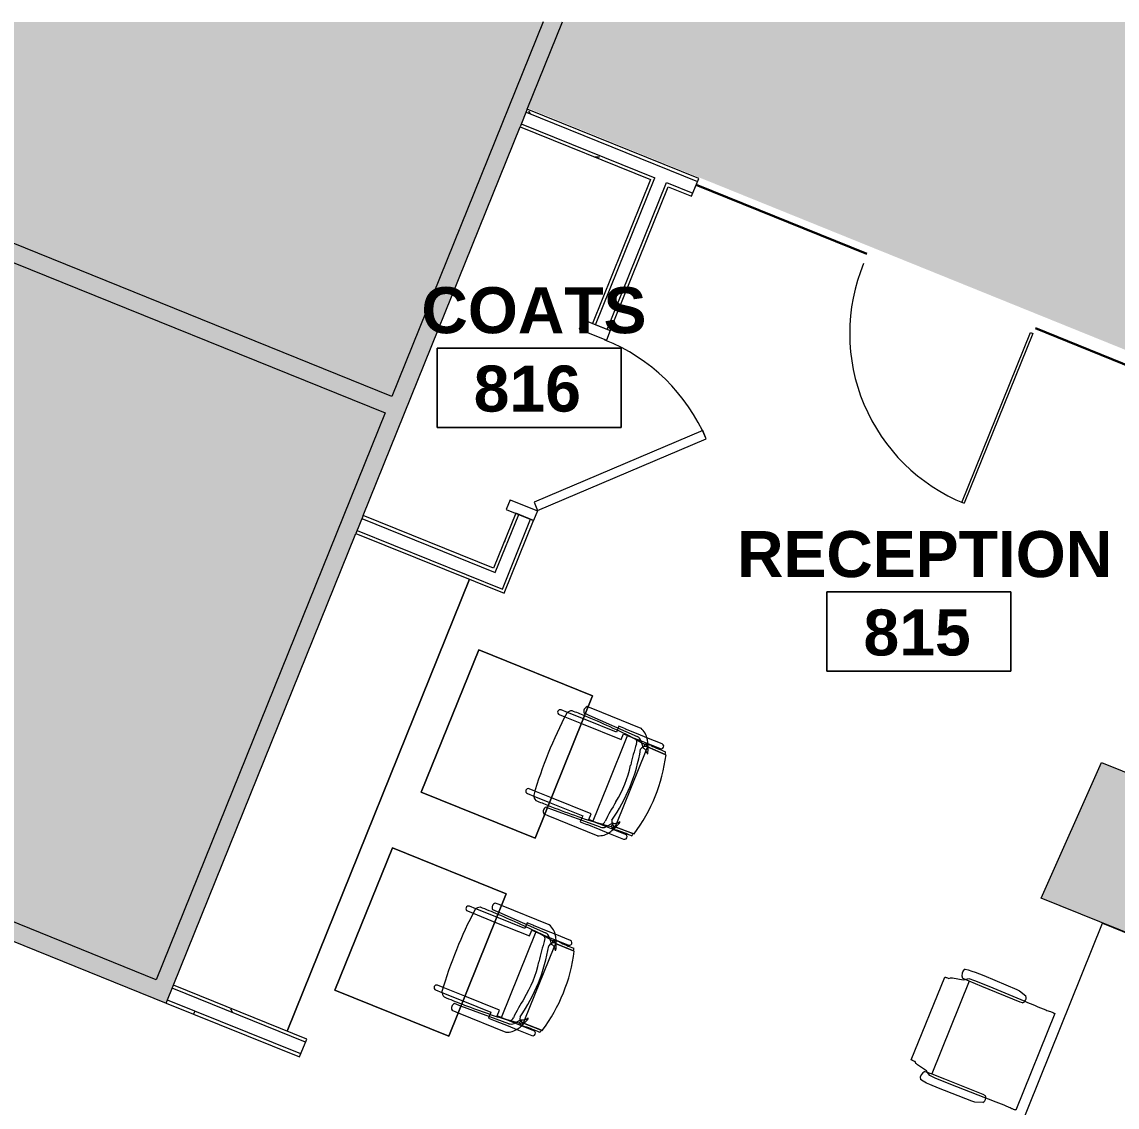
# Model space of a CAD drawing. Header units: inches. Extents: x 240 to 2120, y -1901 to 112.
# Drawn here: x 525.8 to 739.9, y -101.3 to 110.9 of the extents above; entities that cross this region are included whole.
import ezdxf

# ---------------------------------------------------------------- set-up
doc = ezdxf.new("R2010")
doc.units = ezdxf.units.IN
doc.header["$MEASUREMENT"] = 0
for name, color, linetype, lineweight in [('8th floor - 800-805 background_dwg', 8, 'Continuous', 9), ('A-AREA-IDEN', 2, 'Continuous', 9), ('A-DETL-GENF', 92, 'Continuous', 9), ('A-DOOR', 31, 'Continuous', 13), ('A-DOOR-FRAM', 31, 'Continuous', 20), ('A-GLAZ', 151, 'Continuous', 13), ('A-WALL', 113, 'Continuous', 13), ('A-Wall-Bldg', 7, 'Continuous', 9), ('A-WALL-PATT', 111, 'Continuous', 13), ('I-FURN', 30, 'Continuous', 9), ('I-FURN-PNLS', 30, 'Continuous', 9), ('I-WALL', 2, 'Continuous', 13)]:
    doc.layers.add(name, color=color, linetype=linetype, lineweight=lineweight)
doc.styles.add('Swis721 Lt BT_B', font='', dxfattribs={"height": 9})
doc.styles.get('Swis721 Lt BT_B').set_extended_font_data('Swis721 Lt BT', bold=True)
pattern_1 = [(0, (0, 0), (30.72, 7.68), [1.267, -21.773, 1.267, -21.773, -122.88]), (0, (0, 0), (30.72, 7.68), [-46.08, 1.267, -44.813, 1.267, -21.773, -53.76]), (0, (0, 0), (30.72, 7.68), [-115.2, 1.267, -14.093, 1.267, -37.133]), (120, (11.52, 3.84), (-22.011075, 22.7643), [1.267, -21.773, 1.267, -21.773, -122.88]), (120, (11.52, 3.84), (-22.011075, 22.7643), [-46.08, 1.267, -44.813, 1.267, -21.773, -53.76]), (120, (11.52, 3.84), (-22.011075, 22.7643), [-115.2, 1.267, -14.093, 1.267, -37.133]), (240, (15.36, 19.2), (-8.708925, -30.4443), [1.267, -21.773, 1.267, -21.773, -122.88]), (240, (15.36, 19.2), (-8.708925, -30.4443), [-46.08, 1.267, -44.813, 1.267, -21.773, -53.76]), (240, (15.36, 19.2), (-8.708925, -30.4443), [-115.2, 1.267, -14.093, 1.267, -37.133])]

# ---------------------------------------------------------------- blocks, each defined once
blk = doc.blocks.new('Single Glass Door - 36_ x 96_ 2-5529977-FIRST FLOOR POWER _ SIGNAL')
at = {"layer": 'A-DOOR', "lineweight": 20}
for p, q in [((17.40625, -1.75), (17.90625, -1.75)), ((17.40625, -37.5625), (17.40625, -1.75)), ((17.90625, -1.75), (17.90625, -37.5625)), ((17.90625, -37.5625), (17.40625, -37.5625))]:
    blk.add_line(p, q, dxfattribs=at)
at = {"layer": 'A-DOOR', "lineweight": 9}
blk.add_arc((17.90625, -1.75), 35.8125, 179.5, 270, dxfattribs=at)
blk = doc.blocks.new('Frameless opening with glazing - 36_ x 96_-5225175-FIRST FLOOR POWER _ SIGNAL')
at = {"layer": 'A-GLAZ', "lineweight": 30}
blk.add_line((-19.5, -0.625), (16.5, -0.625), dxfattribs=at)
blk = doc.blocks.new('Single Flush - OTJ_SOLIDFLUSH_ALUM-5483367-FIRST FLOOR POWER _ SIGNAL')
at = {"layer": 'A-DOOR', "lineweight": 20}
for p, q in [((-7.42, 27.2), (-8.65, 25.96)), ((-8.65, 25.96), (16.67, 0.64)), ((17.91, 1.87), (-7.42, 27.2)), ((16.67, 0.64), (17.91, 1.87))]:
    blk.add_line(p, q, dxfattribs=at)
at = {"layer": 'A-DOOR', "lineweight": 9}
blk.add_arc((17.91, 1.87), 35.81, 135, 180.5, dxfattribs=at)
at = {"layer": 'A-DOOR-FRAM'}
for p, q in [((-20, -3.87), (-20, 1.87)), ((-20, 1.87), (-18, 1.87)), ((-18, -3.87), (-18, 1.87)), ((18, -3.87), (18, 1.87)), ((18, 1.87), (20, 1.87)), ((20, -3.87), (20, 1.87)), ((-20, -3.87), (-18, -3.87)), ((18, -3.87), (20, -3.87))]:
    blk.add_line(p, q, dxfattribs=at)
blk = doc.blocks.new('30 x 60 table5 - 30 x 60 table-5429689-FIRST FLOOR POWER _ SIGNAL')
at = {"layer": 'I-FURN'}
for p, q in [((-6646.68, 782.62), (-6646.68, 877.9)), ((-6646.68, 877.9), (-6646.68, 782.62))]:
    blk.add_line(p, q, dxfattribs=at)
blk = doc.blocks.new('F-Haworth_Chair_X99-Seminar - X99 Seminar Chair with Glides-V33-FIRST FLOOR POWER _ SIGNAL')
at = {"layer": 'I-FURN'}
for p, q in [((-8.34, 11.52), (-8.42, 7.57)), ((-8.42, 7.57), (-8.34, 11.37)), ((8.42, 7.57), (8.34, 11.52)), ((8.34, 11.37), (8.42, 7.57)), ((-10.04, 10.02), (-10.04, 6.81)), ((-9.04, 7.4), (-9.04, 10.02)), ((9.04, 10.02), (9.04, 7.4)), ((10.04, 6.81), (10.04, 10.02)), ((-10.04, 6.81), (-10.04, 5)), ((-9.13, 5.92), (-8.07, 6.77)), ((-9.04, 5.99), (-9.04, 7.4)), ((-8.68, 6.87), (-8.75, 6.22)), ((-8.62, 7.42), (-8.68, 6.91)), ((-8.6, 7.6), (-8.62, 7.45)), ((-8.61, 6.81), (-8.23, 6.95)), ((-8.49, 7.6), (-8.56, 7.6)), ((-7.65, 7.6), (-8.4, 7.6)), ((-8.07, 6.77), (-7.95, 6.87)), ((7.65, 7.6), (-7.65, 7.6)), ((-7.18, 7.99), (-7.21, 8.13)), ((7.21, 8.13), (7.18, 7.99)), ((8.4, 7.6), (7.65, 7.6)), ((7.95, 6.87), (8.07, 6.77)), ((8.07, 6.77), (9.13, 5.92)), ((8.23, 6.95), (8.61, 6.81)), ((8.56, 7.6), (8.49, 7.6)), ((8.62, 7.43), (8.6, 7.6)), ((8.68, 6.87), (8.62, 7.42)), ((8.75, 6.22), (8.68, 6.87)), ((9.04, 7.4), (9.04, 5.99)), ((10.04, 5), (10.04, 6.81)), ((-11.32, 5.06), (-11.32, -5.48)), ((-10.04, 4.99), (-10.04, 2.27)), ((-9.92, -5.36), (-9.57, 4.97)), ((-8.9, 4.8), (-9.07, 3.2)), ((-9.04, 3.62), (-9.04, 5.99)), ((-8.88, 4.99), (-8.89, 4.91)), ((-8.75, 6.22), (-8.88, 4.99)), ((8.88, 4.99), (8.75, 6.22)), ((8.89, 4.91), (8.88, 4.99)), ((9.07, 3.2), (8.9, 4.8)), ((9.04, 5.99), (9.04, 3.62)), ((9.57, 4.97), (9.92, -5.36)), ((10.04, 2.27), (10.04, 4.99)), ((11.32, -5.48), (11.32, 5.06)), ((-10.04, 2.27), (-10.07, 2.27)), ((-10.07, 2.27), (-10.07, 0.89)), ((-9.07, 3.2), (-9.07, 3.12)), ((-9.07, 3.12), (1.6, 3.12)), ((-9.04, 3.43), (-9.04, 3.62)), ((-9.04, 3.12), (-9.04, 3.43)), ((-9.04, 2.27), (-9.04, 3.12)), ((-7.83, 2.27), (-9.04, 2.27)), ((-7.83, -6.1), (-7.83, 2.27)), ((1.61, 3.12), (9.07, 3.12)), ((9.04, 2.27), (7.83, 2.27)), ((7.83, 2.27), (7.83, -6.1)), ((9.04, 3.62), (9.04, 3.43)), ((9.04, 3.43), (9.04, 3.12)), ((9.04, 3.12), (9.04, 2.27)), ((9.07, 3.12), (9.07, 3.2)), ((10.07, 2.27), (10.04, 2.27)), ((10.07, 0.89), (10.07, 2.27)), ((-10.07, 0.89), (-9.71, 0.89)), ((-9.71, 0.89), (-9.2, 0.89)), ((-9.2, 0.89), (-8.82, 0.89)), ((-8.82, 0.89), (-8.82, -6.1)), ((8.82, 0.89), (9.2, 0.89)), ((8.82, -6.1), (8.82, 0.89)), ((9.2, 0.89), (9.71, 0.89)), ((9.71, 0.89), (10.07, 0.89)), ((-11.32, -5.48), (-11.3, -6.1)), ((-11.3, -6.1), (-11.3, -6.32)), ((-9.92, -6.1), (-9.92, -5.36)), ((-9.92, -6.36), (-9.92, -6.1)), ((-8.82, -6.1), (-8.82, -9.44)), ((-7.83, -9.57), (-7.83, -6.1)), ((7.83, -6.1), (7.83, -9.57)), ((8.82, -9.44), (8.82, -6.1)), ((9.92, -5.36), (9.92, -6.1)), ((9.92, -6.1), (9.92, -6.36)), ((11.3, -6.1), (11.32, -5.48)), ((11.3, -6.32), (11.3, -6.1)), ((-8.82, -9.44), (-8.82, -10.78)), ((-7.83, -10.78), (-7.83, -9.57)), ((7.83, -9.57), (7.83, -10.78)), ((8.82, -10.78), (8.82, -9.44))]:
    blk.add_line(p, q, dxfattribs=at)
for centre, radius, start, end in [((-36.06, 10.03), 27.2, 355.9857, 2.5118), ((0, -20.73), 33.17, 104.5766, 105.5522), ((0, -20.29), 32.89, 75.3075, 104.696), ((0, -20.73), 33.17, 74.4478, 75.4234), ((36.06, 10.03), 27.2, 177.4882, 184.0143), ((-9.54, 10.02), 0.498, 360, 180), ((9.54, 10.02), 0.498, 360, 180), ((-7.87, 3.92), 3.63, 121.9522, 161.8211), ((-4.71, -1.15), 9.61, 116.0036, 121.9522), ((-5.2, 7.86), 3.74, 175.9857, 189.9064), ((-4.71, -1.15), 9.61, 114.4201, 116.0036), ((-8.28, 7.33), 0.613, 189.9064, 237.4573), ((-4.71, -1.15), 9.61, 113.5094, 114.1846), ((-4.71, -1.15), 9.61, 112.927, 113.3607), ((-4.71, -1.15), 9.61, 105.0666, 112.7369), ((-7.37, 7.55), 1.05, 178.8214, 214.7998), ((-7.37, 7.55), 1.05, 178.8214, 264.0446), ((-6.55, 6.76), 1.38, 147.5752, 174.9122), ((-6.55, 6.76), 1.38, 117.0503, 145.9813), ((0, -26.49), 33.83, 77.2285, 102.7715), ((6.55, 6.76), 1.38, 34.0187, 62.9497), ((4.71, -1.15), 9.61, 67.2631, 74.9334), ((7.37, 7.55), 1.05, 275.9554, 1.1786), ((6.55, 6.76), 1.38, 5.0878, 32.4248), ((7.37, 7.55), 1.05, 325.2002, 1.1786), ((4.71, -1.15), 9.61, 66.6393, 67.073), ((4.71, -1.15), 9.61, 63.9964, 66.4906), ((8.28, 7.33), 0.613, 302.5427, 350.0936), ((5.2, 7.86), 3.74, 350.0936, 4.0143), ((4.71, -1.15), 9.61, 58.0478, 63.9964), ((7.87, 3.92), 3.63, 18.1789, 58.0478), ((-8.18, 4.9), 1.39, 132.8922, 177.1987), ((144.06, -7.32), 153.52, 175.4787, 179.5445), ((-8.24, 4.59), 0.763, 84.2338, 165.7662), ((-11.32, 48.08), 42.84, 274.2301, 280.0233), ((0, -15.97), 22.19, 79.9767, 100.0233), ((11.32, 48.08), 42.84, 259.9767, 265.7699), ((8.24, 4.59), 0.763, 14.2338, 95.7662), ((-144.06, -7.32), 153.52, 0.4555, 4.5213), ((8.18, 4.9), 1.39, 2.8013, 47.1078), ((-10.58, -5.68), 0.956, 221.8901, 314.1099), ((144.06, -7.32), 153.52, 179.5445, 180.5251), ((-144.06, -7.32), 153.52, 359.4749, 0.4555), ((10.58, -5.68), 0.956, 225.8901, 318.1099), ((-8.21, -8.28), 1.31, 200.0433, 249.9567), ((0, 75.01), 84.96, 264.1475, 275.8525), ((8.21, -8.28), 1.31, 290.0433, 339.9567), ((-8.32, -10.78), 0.495, 180, 360), ((8.32, -10.78), 0.495, 180, 360)]:
    blk.add_arc(centre, radius, start, end, dxfattribs=at)
blk = doc.blocks.new('F-Haworth_Chair_X99-Seminar - X99 Seminar Chair with Glides-V34-FIRST FLOOR POWER _ SIGNAL')
at = {"layer": 'I-FURN'}
for p, q in [((-8.34, 11.52), (-8.42, 7.57)), ((-8.42, 7.57), (-8.34, 11.37)), ((8.42, 7.57), (8.34, 11.52)), ((8.34, 11.37), (8.42, 7.57)), ((-10.04, 10.02), (-10.04, 6.81)), ((-9.04, 7.4), (-9.04, 10.02)), ((9.04, 10.02), (9.04, 7.4)), ((10.04, 6.81), (10.04, 10.02)), ((-10.04, 6.81), (-10.04, 5)), ((-9.13, 5.92), (-8.07, 6.77)), ((-9.04, 5.99), (-9.04, 7.4)), ((-8.68, 6.87), (-8.75, 6.22)), ((-8.62, 7.42), (-8.68, 6.91)), ((-8.6, 7.6), (-8.62, 7.43)), ((-8.61, 6.81), (-8.23, 6.95)), ((-8.49, 7.6), (-8.56, 7.6)), ((-7.65, 7.6), (-8.4, 7.6)), ((-8.07, 6.77), (-7.95, 6.87)), ((7.65, 7.6), (-7.65, 7.6)), ((-7.18, 7.99), (-7.21, 8.13)), ((7.21, 8.13), (7.18, 7.99)), ((8.4, 7.6), (7.65, 7.6)), ((7.95, 6.87), (8.07, 6.77)), ((8.07, 6.77), (9.13, 5.92)), ((8.23, 6.95), (8.61, 6.81)), ((8.56, 7.6), (8.49, 7.6)), ((8.62, 7.43), (8.6, 7.6)), ((8.68, 6.87), (8.62, 7.42)), ((8.75, 6.22), (8.68, 6.87)), ((9.04, 7.4), (9.04, 5.99)), ((10.04, 5), (10.04, 6.81)), ((-11.32, 5.06), (-11.32, -5.02)), ((-10.04, 4.99), (-10.04, 2.27)), ((-9.91, -5.02), (-9.57, 4.97)), ((-8.9, 4.8), (-9.07, 3.2)), ((-9.04, 3.62), (-9.04, 5.99)), ((-8.88, 4.99), (-8.89, 4.91)), ((-8.75, 6.22), (-8.88, 4.99)), ((8.88, 4.99), (8.75, 6.22)), ((8.89, 4.91), (8.88, 4.99)), ((9.07, 3.2), (8.9, 4.8)), ((9.04, 5.99), (9.04, 3.62)), ((9.57, 4.97), (9.91, -5.02)), ((10.04, 2.27), (10.04, 4.99)), ((11.32, -5.02), (11.32, 5.06)), ((-10.04, 2.27), (-10.07, 2.27)), ((-10.07, 2.27), (-10.07, 0.89)), ((-9.07, 3.2), (-9.07, 3.12)), ((-9.07, 3.12), (9.07, 3.12)), ((-9.04, 3.43), (-9.04, 3.62)), ((-9.04, 3.12), (-9.04, 3.43)), ((-9.04, 2.27), (-9.04, 3.12)), ((-7.83, 2.27), (-9.04, 2.27)), ((-7.83, -5.02), (-7.83, 2.27)), ((9.04, 2.27), (7.83, 2.27)), ((7.83, 2.27), (7.83, -5.02)), ((9.04, 3.62), (9.04, 3.43)), ((9.04, 3.43), (9.04, 3.12)), ((9.04, 3.12), (9.04, 2.27)), ((9.07, 3.12), (9.07, 3.2)), ((10.07, 2.27), (10.04, 2.27)), ((10.07, 0.89), (10.07, 2.27)), ((-10.07, 0.89), (-9.71, 0.89)), ((-9.71, 0.89), (-9.2, 0.89)), ((-9.2, 0.89), (-8.82, 0.89)), ((-8.82, 0.89), (-8.82, -5.02)), ((8.82, 0.89), (9.2, 0.89)), ((8.82, -5.02), (8.82, 0.89)), ((9.2, 0.89), (9.71, 0.89)), ((9.71, 0.89), (10.07, 0.89)), ((-11.32, -5.02), (-11.32, -5.48)), ((-11.32, -5.48), (-11.3, -6.32)), ((-9.92, -5.36), (-9.91, -5.02)), ((-9.92, -6.36), (-9.92, -5.36)), ((-8.82, -5.02), (-8.82, -9.44)), ((-7.83, -9.57), (-7.83, -5.02)), ((7.83, -5.02), (7.83, -9.57)), ((8.82, -9.44), (8.82, -5.02)), ((9.91, -5.02), (9.92, -5.36)), ((9.92, -5.36), (9.92, -6.36)), ((11.3, -6.32), (11.32, -5.48)), ((11.32, -5.48), (11.32, -5.02)), ((-8.82, -9.44), (-8.82, -10.78)), ((-7.83, -10.78), (-7.83, -9.57)), ((7.83, -9.57), (7.83, -10.78)), ((8.82, -10.78), (8.82, -9.44))]:
    blk.add_line(p, q, dxfattribs=at)
for centre, radius, start, end in [((-36.06, 10.03), 27.2, 355.9857, 2.5118), ((0, -20.73), 33.17, 104.5766, 105.5522), ((0, -20.29), 32.89, 75.3075, 104.696), ((0, -20.73), 33.17, 74.4478, 75.4234), ((36.06, 10.03), 27.2, 177.4882, 184.0143), ((-9.54, 10.02), 0.498, 360, 180), ((9.54, 10.02), 0.498, 360, 180), ((-7.87, 3.92), 3.63, 121.9522, 161.8211), ((-4.71, -1.15), 9.61, 116.0036, 121.9522), ((-5.2, 7.86), 3.74, 175.9857, 189.9064), ((-4.71, -1.15), 9.61, 113.5094, 116.0036), ((-8.28, 7.33), 0.613, 189.9064, 237.4573), ((-4.71, -1.15), 9.61, 112.927, 113.3607), ((-4.71, -1.15), 9.61, 105.0666, 112.7369), ((-7.37, 7.55), 1.05, 178.8214, 214.7998), ((-7.37, 7.55), 1.05, 178.8214, 264.0446), ((-6.55, 6.76), 1.38, 147.5752, 174.9122), ((-6.55, 6.76), 1.38, 117.0503, 145.9813), ((0, -26.49), 33.83, 77.2285, 102.7715), ((6.55, 6.76), 1.38, 34.0187, 62.9497), ((4.71, -1.15), 9.61, 67.2631, 74.9334), ((7.37, 7.55), 1.05, 275.9554, 1.1786), ((6.55, 6.76), 1.38, 5.0878, 32.4248), ((7.37, 7.55), 1.05, 325.2002, 1.1786), ((4.71, -1.15), 9.61, 66.6393, 67.073), ((4.71, -1.15), 9.61, 63.9964, 66.4906), ((8.28, 7.33), 0.613, 302.5427, 350.0936), ((5.2, 7.86), 3.74, 350.0936, 4.0143), ((4.71, -1.15), 9.61, 58.0478, 63.9964), ((7.87, 3.92), 3.63, 18.1789, 58.0478), ((-8.18, 4.9), 1.39, 132.8922, 177.1987), ((144.06, -7.32), 153.52, 175.4787, 179.14), ((-8.24, 4.59), 0.763, 84.2338, 165.7662), ((-11.32, 48.08), 42.84, 274.2301, 280.0233), ((0, -15.97), 22.19, 79.9767, 100.0233), ((11.32, 48.08), 42.84, 259.9767, 265.7699), ((8.24, 4.59), 0.763, 14.2338, 95.7662), ((-144.06, -7.32), 153.52, 0.86, 4.5213), ((8.18, 4.9), 1.39, 2.8013, 47.1078), ((-10.58, -5.68), 0.956, 221.8901, 314.1099), ((144.06, -7.32), 153.52, 179.14, 180.5251), ((-144.06, -7.32), 153.52, 359.4749, 0.86), ((10.58, -5.68), 0.956, 225.8901, 318.1099), ((-8.21, -8.28), 1.31, 200.0433, 249.9567), ((0, 75.01), 84.96, 264.1475, 275.8525), ((8.21, -8.28), 1.31, 290.0433, 339.9567), ((-8.32, -10.78), 0.495, 180, 360), ((8.32, -10.78), 0.495, 180, 360)]:
    blk.add_arc(centre, radius, start, end, dxfattribs=at)
blk = doc.blocks.new('30 x 60 table6 - 30 x 60 table-5429846-FIRST FLOOR POWER _ SIGNAL')
at = {"layer": 'I-FURN'}
for p, q in [((-6646.68, 812.37), (-6670.68, 812.37)), ((-6670.68, 812.37), (-6670.68, 782.37)), ((-6670.68, 782.37), (-6670.68, 812.37)), ((-6670.68, 812.37), (-6646.68, 812.37)), ((-6646.68, 782.37), (-6646.68, 812.37)), ((-6646.68, 812.37), (-6646.68, 782.37)), ((-6670.68, 782.37), (-6646.68, 782.37)), ((-6646.68, 782.37), (-6670.68, 782.37))]:
    blk.add_line(p, q, dxfattribs=at)
blk = doc.blocks.new('30 x 60 table7 - 30 x 60 table-5429913-FIRST FLOOR POWER _ SIGNAL')
at = {"layer": 'I-FURN'}
for p, q in [((-6646.68, 812.37), (-6670.68, 812.37)), ((-6670.68, 812.37), (-6670.68, 782.37)), ((-6670.68, 782.37), (-6670.68, 812.37)), ((-6670.68, 812.37), (-6646.68, 812.37)), ((-6646.68, 782.37), (-6646.68, 812.37)), ((-6646.68, 812.37), (-6646.68, 782.37)), ((-6670.68, 782.37), (-6646.68, 782.37)), ((-6646.68, 782.37), (-6670.68, 782.37))]:
    blk.add_line(p, q, dxfattribs=at)
blk = doc.blocks.new('F - BENCHING _RECTANGULAR-1 CHAIRS_ - F - BENCHING _RECTANGULAR-1 CHAIRS_-5428462-FIRST FLOOR POWER _ SIGNAL')
at = {"layer": 'I-FURN'}
for p, q in [((-10.14, -17.03), (10.2, -17.03)), ((-10.28, -31.02), (-10.17, -23.35)), ((10.24, -23.35), (10.35, -31.02)), ((-11.85, -32.67), (-11.75, -25.67)), ((-11.75, -25.67), (-11.69, -25.08)), ((-11.69, -25.08), (-11.2, -23.58)), ((-9.74, -23.68), (-9.68, -24.18)), ((-9.68, -24.18), (-9.68, -32.27)), ((9.75, -24.18), (9.81, -23.68)), ((9.75, -32.27), (9.75, -24.18)), ((11.27, -23.58), (11.76, -25.08)), ((11.76, -25.08), (11.82, -25.67)), ((11.82, -25.67), (11.92, -32.67)), ((-10.28, -34.02), (-10.28, -31.02)), ((10.35, -31.02), (10.35, -34.02)), ((-11.8, -34.53), (-11.85, -32.67)), ((-10.18, -35.18), (-10.28, -34.02)), ((-9.68, -32.27), (-9.73, -34.95)), ((9.79, -34.95), (9.75, -32.27)), ((10.35, -34.02), (10.24, -35.18)), ((11.92, -32.67), (11.87, -34.53)), ((-11.77, -35.18), (-11.8, -34.53)), ((-11.7, -35.95), (-11.77, -35.18)), ((-11.59, -36.56), (-11.7, -35.95)), ((-9.77, -35.78), (-10.18, -35.18)), ((-9.79, -36.11), (-9.81, -36.34)), ((-9.73, -34.95), (-9.79, -36.11)), ((-9.54, -36.11), (-9.77, -35.78)), ((-9.73, -34.95), (9.79, -34.95)), ((-9.14, -38.18), (-9.54, -36.11)), ((9.61, -36.11), (9.21, -38.18)), ((9.84, -35.78), (9.61, -36.11)), ((9.86, -36.11), (9.79, -34.95)), ((10.24, -35.18), (9.84, -35.78)), ((9.88, -36.34), (9.86, -36.11)), ((11.77, -35.95), (11.66, -36.56)), ((11.84, -35.18), (11.77, -35.95)), ((11.87, -34.53), (11.84, -35.18)), ((-8.99, -38.56), (-9.14, -38.18)), ((9.13, -38.42), (9.06, -38.56)), ((9.21, -38.18), (9.13, -38.42)), ((-8.74, -38.82), (-8.99, -38.56)), ((8.75, -39.66), (-8.68, -39.66)), ((9.06, -38.56), (8.8, -38.82))]:
    blk.add_line(p, q, dxfattribs=at)
for centre, radius, start, end in [((-10.48, -24.43), 1.12, 73.9109, 130.257), ((-10.4, -24.1), 0.781, 32.3218, 73.1534), ((10.47, -24.1), 0.781, 106.8466, 147.6782), ((10.55, -24.43), 1.12, 49.743, 106.0891), ((-10.82, -35.49), 1.32, 234.065, 319.935), ((10.89, -35.49), 1.32, 220.065, 305.935)]:
    blk.add_arc(centre, radius, start, end, dxfattribs=at)
for points, knots in [([(-10.18, -17.97), (-10.18, -17.85), (-10.18, -17.64), (-10.18, -17.41), (-10.17, -17.27), (-10.17, -17.19), (-10.16, -17.12), (-10.15, -17.06), (-10.14, -17.03), (-10.14, -17.03), (-10.14, -17.03)], [-1, -1, -1, -1, -0.727273, -0.545455, -0.454545, -0.363636, -0.272727, -0.181818, -0.090909, 0, 0, 0, 0]), ([(10.2, -17.03), (10.21, -17.03), (10.23, -17.1), (10.25, -17.4), (10.25, -17.73), (10.25, -17.89), (10.25, -17.97)], [-1, -1, -1, -1, -0.727273, -0.363636, -0.181818, 0, 0, 0, 0]), ([(-8.68, -39.66), (-8.68, -39.66), (-8.69, -39.64), (-8.7, -39.59), (-8.71, -39.5), (-8.73, -39.28), (-8.73, -39.01), (-8.74, -38.82)], [-1, -1, -1, -1, -0.888889, -0.777778, -0.666667, -0.444444, 0, 0, 0, 0]), ([(8.8, -38.82), (8.8, -38.87), (8.8, -39.01), (8.8, -39.19), (8.79, -39.34), (8.78, -39.44), (8.78, -39.53), (8.77, -39.59), (8.76, -39.64), (8.75, -39.66), (8.75, -39.66)], [-1, -1, -1, -1, -0.888889, -0.666667, -0.555556, -0.444444, -0.333333, -0.222222, -0.111111, 0, 0, 0, 0])]:
    blk.add_open_spline(points, degree=3, knots=knots, dxfattribs=at)
for points in [[(-10.13, -18.94), (-10.14, -18.78), (-10.16, -18.46), (-10.17, -18.13), (-10.18, -17.97)], [(-10.17, -23.35), (-10.16, -22.62), (-10.15, -21.16), (-10.14, -19.68), (-10.13, -18.94)], [(10.25, -17.97), (10.24, -18.13), (10.23, -18.46), (10.21, -18.78), (10.2, -18.94)], [(10.2, -18.94), (10.2, -19.68), (10.21, -21.16), (10.23, -22.62), (10.24, -23.35)]]:
    blk.add_open_spline(points, degree=3, dxfattribs=at)
at = {"layer": 'I-FURN-PNLS'}
for p, q in [((-30, 15), (30, 15)), ((-30, -15), (-30, 15)), ((30, 15), (30, -15)), ((30, -15), (-30, -15))]:
    blk.add_line(p, q, dxfattribs=at)
blk = doc.blocks.new('Frameless opening with glazing - 36_ x 96_-5548912-FIRST FLOOR POWER _ SIGNAL')
at = {"layer": 'A-GLAZ', "lineweight": 30}
blk.add_line((-19.5, -0.5), (16.5, -0.5), dxfattribs=at)
blk = doc.blocks.new('8th floor - 800-805 background_dwg-4807125-FIRST FLOOR POWER _ SIGNAL')
at = {"layer": 'A-Wall-Bldg'}
blk.add_hatch(color=256, dxfattribs=at).paths.add_polyline_path([(490.63, -2.9), (482.7, 0.61), (482.58, 0.3), (478.87, 1.8), (479.04, 2.23), (464.1, 8.86), (453.04, -18.49), (479.58, -30.25), (486.58, -12.93)], flags=0)
at = {"layer": 'A-Wall-Bldg', "flags": 128}
for points in [[(453.05, -18.49), (464.09, 8.86), (478.96, 2.02)], [(482.6, 0.35), (490.47, -3.27), (479.57, -30.24), (453.05, -18.49)]]:
    blk.add_lwpolyline(points, dxfattribs=at)
blk = doc.blocks.new('Room Tag - Room Name and Number-3379422-FIRST FLOOR POWER _ SIGNAL')
at = {"layer": 'A-AREA-IDEN'}
for p, q in [((-0.1881, -0.1636), (-0.1881, -0.0018)), ((-0.1881, -0.0018), (0.1869, -0.0018)), ((0.1869, -0.0018), (-0.1881, -0.0018)), ((-0.1881, -0.0018), (-0.1881, -0.1636)), ((0.1869, -0.0018), (0.1869, -0.1636)), ((0.1869, -0.1636), (0.1869, -0.0018)), ((0.1869, -0.1636), (-0.1881, -0.1636)), ((-0.1881, -0.1636), (0.1869, -0.1636))]:
    blk.add_line(p, q, dxfattribs=at)

msp = doc.modelspace()

# ---------------------------------------------------------------- hatches: boundary and pattern name
at = {"layer": 'A-DETL-GENF'}
h = msp.add_hatch(color=254, dxfattribs=at)
h.paths.add_polyline_path([(768.71, -1901.45), (848.14, -1901.45), (893.48, -1789.26), (903.31, -1793.24), (859.57, -1901.45), (2110.78, -1901.45), (2110.78, -176.86), (2008.52, -429.97), (1892.39, -383.05), (1892.39, -747.55), (1888.89, -747.53), (1888.89, -489.42), (1881.89, -489.42), (1881.89, -485.92), (1888.89, -485.92), (1888.89, -381.64), (1871.3, -374.53), (1913.44, -270.22), (1928.64, -276.36), (1927.33, -279.61), (1915.37, -274.78), (1875.85, -372.6), (2006.58, -425.41), (2068.3, -272.67), (1992.86, -242.19), (1970.67, -297.12), (1964.41, -294.59), (1965.72, -291.35), (1968.74, -292.56), (1989.62, -240.88), (1981.97, -237.79), (1983.28, -234.55), (2069.61, -269.42), (2110.78, -167.52), (2110.78, 42.18), (1940.83, 110.88), (1553.94, 110.88), (1494.21, -36.95), (1610.28, -83.84), (1608.97, -87.09), (1480.15, -35.04), (1481.46, -31.8), (1490.97, -35.64), (1550.16, 110.88), (1346.5, 110.88), (1315.87, 35.15), (1393.31, 3.82), (1393.43, 4.11), (1413.83, -4.13), (1413.75, -4.44), (1444.38, -16.81), (1443.06, -20.06), (1412.41, -7.67), (1405.5, -24.75), (1385.1, -16.51), (1392, 0.57), (1294.39, 40.06), (1295.7, 43.3), (1312.62, 36.46), (1342.72, 110.88), (1145.86, 110.88), (1150.94, 108.82), (1148.52, 102.84), (1258.62, 58.3), (1257.31, 55.06), (1147.2, 99.6), (1139.52, 80.6), (1115.51, 90.32), (1123.83, 110.88), (631.53, 110.88), (624.73, 94.03), (792.9, 26), (797.01, 36.17), (959.52, -29.48), (958.26, -32.61), (992.67, -46.53), (992.63, -46.63), (994.78, -47.5), (992.9, -52.14), (941.31, -31.15), (849.57, 5.96), (814.09, -81.84), (958.72, -140.67), (994.81, -155.26), (1030.39, -67.29), (1026.24, -65.61), (1028.12, -60.98), (1029.71, -61.62), (1029.75, -61.53), (1058.18, -73.03), (1058.18, -73.13), (1059, -73.46), (1057.13, -78.1), (1037.81, -70.29), (1002.22, -158.26), (1015.08, -163.45), (1018.42, -155.21), (1038.81, -163.45), (1030.57, -183.85), (1010.17, -175.6), (1010.93, -173.71), (998.08, -168.51), (976.49, -221.88), (1215.66, -318.63), (1265.23, -195.93), (1222.67, -178.72), (1234.4, -149.74), (1090.72, -91.66), (1092.59, -87.03), (1095.23, -88.1), (1095.26, -88.03), (1285.7, -165.08), (1283.82, -169.72), (1280.66, -168.44), (1244.39, -258.21), (1281.37, -273.17), (1285.43, -263.13), (1305.83, -271.37), (1298.33, -289.91), (1307.84, -293.76), (1347.55, -195.48), (1317.23, -183.22), (1319.1, -178.59), (1352.67, -192.15), (1350.81, -196.83), (1494.45, -254.87), (1496.31, -250.28), (1637.87, -307.47), (1637.86, -1157.84), (1596.49, -1157.84), (1596.49, -1238.44), (1393.68, -1238.48), (1390.34, -1246.85), (1390.34, -1238.44), (1388.86, -1238.44), (1388.86, -855.25), (1285.16, -925.18), (1265.15, -975.36), (1229.33, -960.88), (1199.86, -980.75), (1179.39, -995), (1206.13, -1033.42), (1190.34, -1072.48), (1093.05, -928.2), (1092.62, -927.66), (1092.08, -927.23), (1091.46, -926.93), (1090.79, -926.79), (1090.1, -926.8), (1089.43, -926.97), (1088.82, -927.28), (1040.99, -959.53), (1028.72, -950.31), (1016.73, -940.73), (1005.04, -930.78), (993.65, -920.48), (982.58, -909.85), (971.84, -898.88), (960.67, -886.71), (951.38, -876), (941.31, -863.63), (932.34, -851.92), (923.37, -839.46), (914.79, -826.73), (906.6, -813.75), (898.8, -800.52), (891.41, -787.07), (884.43, -773.4), (877.86, -759.52), (871.72, -745.45), (866.01, -731.2), (860.73, -716.79), (855.89, -702.22), (851.5, -687.51), (847.55, -672.68), (895.3, -640.47), (895.87, -640), (896.35, -639.3), (896.59, -638.72), (896.69, -637.99), (896.59, -637.19), (896.31, -636.49), (811.28, -510.38), (305.2, -510.38), (305.2, -339.24), (300.95, -339.24), (300.95, -335.74), (343.64, -335.74), (357.87, -300.53), (351.67, -298.02), (362.17, -272.03), (368.37, -274.53), (394.33, -210.29), (355.22, -194.49), (356.53, -191.24), (362.31, -193.57), (381.76, -145.42), (375.99, -143.08), (377.3, -139.84), (416.41, -155.63), (461.67, -43.6), (434.32, -32.55), (437.22, -25.37), (440.47, -26.68), (438.87, -30.62), (552.11, -76.36), (596.87, 34.43), (483.64, 80.18), (475.59, 60.26), (481.6, 57.83), (472.61, 35.57), (466.6, 38), (455.45, 10.41), (452.21, 11.72), (463.35, 39.31), (450.36, 44.57), (459.35, 66.82), (472.35, 61.57), (481.71, 84.74), (598.18, 37.68), (627.76, 110.88), (239.63, 110.88), (239.63, -1901.45), (699.56, -1901.45)], flags=0)
h.paths.add_polyline_path([(2042.78, -1867.18), (1791.78, -1867.14), (1791.78, -1754.78), (1749.79, -1754.77), (1749.79, -1772.24), (1727.79, -1772.24), (1727.79, -1754.77), (1697.8, -1754.77), (1697.85, -1292.15), (1701.85, -1294.47), (1713.86, -1294.47), (1713.86, -1292.15), (1734.76, -1292.74), (1734.76, -1303.1), (1734.84, -1302.52), (1734.84, -1318.53), (1701.85, -1318.49), (1701.85, -1414.52), (1805.83, -1414.53), (1805.83, -1318.54), (1776.85, -1318.53), (1776.85, -1302.53), (1838.84, -1302.53), (1838.84, -1314.53), (1838.84, -1314.54), (1838.84, -1318.54), (1809.84, -1318.54), (1809.84, -1414.54), (1913.83, -1414.55), (1913.84, -1318.55), (1880.85, -1318.55), (1880.85, -1302.54), (1942.84, -1302.55), (1942.84, -1314.55), (1942.84, -1314.56), (1942.84, -1318.55), (1984.84, -1318.55), (1984.85, -1302.55), (2016.85, -1302.55), (2016.85, -1292.19), (2020.86, -1292.19), (2020.86, -1287.79), (2037.86, -1287.8), (2037.86, -1292.2), (2041.86, -1292.2), (2041.83, -1516.2), (2024.82, -1516.21), (2024.82, -1451.2), (1895.83, -1451.19), (1895.82, -1455.33), (1890.83, -1455.33), (1890.83, -1428.02), (1713.83, -1428.02), (1713.82, -1454.52), (1701.82, -1454.52), (1701.82, -1571.24), (1890.81, -1571.25), (1890.83, -1494.33), (1895.83, -1494.33), (1895.83, -1511.19), (1939.54, -1511.2), (1939.54, -1516.19), (1895.82, -1516.19), (1895.82, -1564.19), (1983.82, -1564.19), (1983.82, -1516.2), (1978.54, -1516.19), (1978.54, -1511.2), (1988.82, -1511.2), (1988.81, -1655.26), (1978.24, -1655.26), (1978.24, -1650.26), (1983.81, -1650.25), (1983.81, -1610.67), (1964.48, -1610.67), (1964.48, -1590.14), (1923.81, -1590.15), (1923.81, -1650.25), (1939.24, -1650.26), (1939.24, -1655.26), (1923.81, -1655.27), (1923.8, -1671.22), (1918.81, -1671.22), (1918.81, -1595.25), (1701.8, -1595.25), (1701.8, -1715.23), (1724.02, -1715.23), (1724.02, -1742.37), (1887.8, -1742.37), (1887.8, -1715.25), (1918.8, -1715.25), (1918.81, -1710.22), (1923.8, -1710.22), (1923.8, -1715.25), (2024.8, -1715.26), (2024.81, -1650.26), (2042.81, -1650.26), (2042.78, -1820.31), (2037.8, -1820.31), (2037.78, -1720.27), (1985.8, -1720.27), (1985.8, -1761.17), (2015.78, -1761.17), (2015.79, -1750.26), (2037.79, -1750.26), (2037.78, -1772.26), (2015.78, -1772.26), (2015.78, -1766.17), (1837.78, -1766.16), (1837.79, -1862.15), (2037.78, -1862.15), (2037.8, -1859.32), (2042.78, -1859.31), (2042.78, -1862.18)], flags=0)
h.paths.add_polyline_path([(1832.78, -1862.15), (1832.79, -1862.14), (1832.79, -1754.79), (1796.79, -1754.78), (1796.79, -1862.14)], flags=0)
h.paths.add_polyline_path([(1749.78, -1855.24), (1727.78, -1855.24), (1727.79, -1833.24), (1749.79, -1833.24)], flags=0)
h.paths.add_polyline_path([(1203.49, -1816.96), (1180.75, -1816.96), (1180.75, -1787.96), (1203.5, -1787.96), (1203.49, -1816.96)], flags=0)
h.paths.add_polyline_path([(1434.17, -1800.49), (1411.58, -1767.17), (1435.8, -1750.77), (1458.38, -1784.08), (1434.17, -1800.49)], flags=0)
h.paths.add_polyline_path([(1975.79, -1761.17), (1975.79, -1720.26), (1895.8, -1720.26), (1895.8, -1761.17), (1923.8, -1761.17)], flags=0)
h.paths.add_polyline_path([(1720.02, -1745.23), (1720.02, -1721.23), (1701.79, -1721.23), (1701.8, -1745.23), (1703.47, -1745.23)], flags=0)
h.paths.add_polyline_path([(2029.8, -1715.26), (2037.81, -1715.26), (2037.78, -1655.26), (2029.81, -1655.26), (2029.8, -1715.26)], flags=0)
h.paths.add_polyline_path([(1983.81, -1605.67), (1983.82, -1605.67), (1983.82, -1569.2), (1968.48, -1569.2), (1968.48, -1605.67), (1983.81, -1605.67)], flags=0)
h.paths.add_polyline_path([(1895.82, -1590.25), (1918.81, -1590.25), (1918.81, -1569.19), (1895.82, -1569.19), (1895.81, -1576.26), (1701.81, -1576.24), (1701.81, -1590.25), (1895.82, -1590.25)], flags=0)
h.paths.add_polyline_path([(1923.82, -1585.14), (1964.48, -1585.13), (1964.48, -1569.2), (1923.82, -1569.2), (1923.81, -1585.14)], flags=0)
h.paths.add_polyline_path([(1234.53, -1515.77), (1222.19, -1497.55), (1240.4, -1485.21), (1252.74, -1503.43)], flags=0)
h.paths.add_polyline_path([(2037.83, -1511.2), (2037.83, -1463.16), (2029.83, -1463.16), (2029.83, -1511.2)], flags=0)
h.paths.add_polyline_path([(1461.83, -1461.61), (1439.83, -1461.61), (1439.83, -1439.61), (1461.83, -1439.61)], flags=0)
h.paths.add_polyline_path([(2037.84, -1447.2), (2037.84, -1411.21), (2013.84, -1411.2), (2013.84, -1447.2), (2031.26, -1447.2)], flags=0)
h.paths.add_polyline_path([(2009.83, -1447.2), (2009.84, -1407.2), (2037.84, -1407.2), (2037.84, -1323.57), (1937.84, -1323.55), (1937.84, -1318.56), (1925.84, -1318.56), (1925.84, -1334.55), (1917.83, -1334.55), (1917.83, -1413.15), (1927.29, -1413.15), (1927.29, -1428.02), (1895.84, -1428.02), (1895.84, -1447.19), (2001.61, -1447.2)], flags=0)
h.paths.add_polyline_path([(1713.83, -1427.99), (1711.83, -1426.53), (1711.86, -1426.55)], flags=0)
h.paths.add_polyline_path([(1909.83, -1423.67), (1909.83, -1418.55), (1713.83, -1418.52), (1713.83, -1423.64), (1909.83, -1423.67)], flags=0)
h.paths.add_polyline_path([(2024.85, -1318.56), (2024.85, -1318.56), (2024.85, -1318.56)], flags=0)
h.paths.add_polyline_path([(1718.84, -1314.52), (1718.84, -1305.52), (1701.85, -1305.52), (1701.85, -1306.52), (1717.85, -1306.52), (1717.85, -1314.52)], flags=0)
h.paths.add_polyline_path([(1701.85, -1294.47), (1697.85, -1292.15), (1701.85, -1292.15)], flags=0)
h.paths.add_polyline_path([(1140.13, -1276.52), (1119.74, -1268.28), (1127.98, -1247.88), (1148.38, -1256.13)], flags=0)
h.paths.add_polyline_path([(1990.87, -1272.6), (1990.87, -1164.58), (2024.87, -1164.57), (2024.87, -1160.57), (2036.88, -1160.56), (2036.88, -1055.57), (2040.88, -1055.57), (2040.86, -1185.92), (2037.87, -1185.92), (2037.87, -1190.32), (2020.87, -1190.32), (2020.87, -1185.92), (2016.87, -1185.92), (2016.87, -1175.55), (1990.87, -1175.55)], flags=0)
h.paths.add_polyline_path([(1717.94, -1183.83), (1701.86, -1183.66), (1701.86, -1179.65), (1697.86, -1179.65), (1697.88, -1097.48), (1697.9, -985.53), (1702.89, -985.53), (1702.9, -1041.52), (1717.88, -1041.53), (1717.88, -1051.53), (1905.88, -1051.55), (1905.88, -1041.55), (1925.88, -1041.56), (1925.88, -1055.55), (1809.88, -1055.54), (1809.88, -1160.53), (1838.87, -1160.54), (1838.86, -1175.53), (1776.86, -1175.53), (1776.87, -1160.53), (1805.87, -1160.53), (1805.87, -1055.54), (1701.87, -1055.53), (1701.87, -1160.52), (1734.87, -1160.52), (1734.83, -1164.51), (1734.86, -1164.52), (1734.82, -1175.52), (1734.06, -1183.45), (1718.1, -1183.56)], flags=0)
h.paths.add_polyline_path([(1880.86, -1175.54), (1880.87, -1160.55), (1948.87, -1160.57), (1948.86, -1164.55), (1948.86, -1164.57), (1948.86, -1175.54)], flags=0)
h.paths.add_polyline_path([(1713.87, -1172.53), (1713.87, -1172.52), (1701.87, -1172.52)], flags=0)
h.paths.add_polyline_path([(2016.87, -1164.58), (1990.87, -1164.57), (1990.87, -1160.57), (2024.87, -1160.57), (2024.87, -1164.58)], flags=0)
h.paths.add_polyline_path([(1921.87, -1160.55), (1909.87, -1160.55), (1909.88, -1055.55), (1913.87, -1055.56), (1913.87, -1142.55), (1917.87, -1142.55), (1917.87, -1055.55), (1921.87, -1055.56), (1921.87, -1160.55)], flags=0)
h.paths.add_polyline_path([(2020.88, -1055.57), (2020.88, -1043.57), (2040.88, -1043.57), (2040.87, -1055.57), (2020.88, -1055.57)], flags=0)
h.paths.add_polyline_path([(1697.9, -898.37), (1697.92, -747.53), (1698.23, -747.53), (1698.23, -470.21), (1701.73, -470.21), (1701.73, -485.92), (1841.89, -485.96), (1841.89, -489.42), (1701.73, -489.42), (1701.73, -747.53), (2036.93, -747.57), (2036.93, -747.57), (2040.93, -747.57), (2040.93, -752.53), (1728.92, -752.53), (1728.9, -856.87), (1702.9, -856.88), (1702.9, -898.37)], flags=0)
h.paths.add_polyline_path([(2037.9, -889.57), (2015.9, -889.57), (2015.9, -867.56), (2037.9, -867.57)], flags=0)
h.paths.add_polyline_path([(1702.9, -889.53), (1702.9, -867.53), (1749.9, -867.53), (1749.9, -889.53), (1702.9, -889.52)], flags=0)
h.paths.add_polyline_path([(1724.45, -851.87), (1724.45, -752.53), (1702.9, -752.53), (1702.9, -851.87), (1703.51, -851.87)], flags=0)
h.paths.add_polyline_path([(713.83, -737.92), (688.79, -727.81), (695.59, -710.99), (720.62, -721.11), (713.97, -737.56)], flags=0)
h.paths.add_polyline_path([(473.33, -647.04), (451.84, -638.35), (460.83, -616.1), (482.32, -624.78), (474.65, -643.75)], flags=0)
h.paths.add_polyline_path([(1727.98, -601.81), (1727.98, -579.53), (1749.94, -579.53), (1749.98, -601.81)], flags=0)
h.paths.add_polyline_path([(2037.94, -601.56), (2015.94, -601.56), (2015.94, -579.56), (2037.94, -579.56)], flags=0)
h.paths.add_polyline_path([(1698.23, -430.21), (1698.23, -265.39), (1114.16, -29.41), (1115.47, -26.16), (1601.7, -222.61), (1623.43, -168.83), (1632.93, -172.67), (1631.62, -175.92), (1625.36, -173.39), (1604.94, -223.92), (1643.89, -239.65), (1664.3, -189.12), (1657.58, -186.41), (1658.89, -183.16), (1704.64, -201.65), (1703.33, -204.89), (1667.55, -190.43), (1647.13, -240.97), (1726.79, -273.15), (1747.21, -222.62), (1740.42, -219.88), (1741.73, -216.63), (1748.52, -219.37), (1753.92, -206.01), (1796.89, -223.37), (1795.58, -226.62), (1755.86, -210.57), (1728.95, -277.16), (1728.95, -289.53), (1751.97, -289.53), (1751.97, -322.54), (1827.01, -352.86), (1866.45, -255.25), (1828.92, -240.09), (1830.23, -236.84), (1871.01, -253.32), (1828.95, -357.42), (1725.45, -315.6), (1725.45, -276.38), (1701.73, -266.8), (1701.73, -430.21)], flags=0)
h.paths.add_polyline_path([(1207.25, -339.45), (1214.16, -322.33), (967.57, -222.58), (990.66, -165.51), (987.76, -164.34), (967.88, -213.52), (918.73, -193.66), (908.59, -218.78), (1182.19, -329.32)], flags=0)
h.paths.add_polyline_path([(242.95, -339.24), (242.95, -335.74), (260.95, -335.74), (260.95, -339.24)], flags=0)
h.paths.add_polyline_path([(1749.97, -321.73), (1749.97, -315.53), (1734.61, -315.53), (1736.2, -316.17)], flags=0)
h.paths.add_polyline_path([(2037.97, -313.57), (2015.97, -313.56), (2015.97, -291.56), (2037.97, -291.57), (2037.97, -307.47)], flags=0)
h.paths.add_polyline_path([(1749.97, -291.53), (1749.97, -291.53), (1749.97, -291.53)], flags=0)
h.paths.add_polyline_path([(1277.93, -281.67), (1279.87, -276.88), (1242.89, -261.92), (1240.94, -266.73), (1277.19, -281.37)], flags=0)
h.paths.add_polyline_path([(1944.88, -222.81), (1929.12, -216.44), (1930.43, -213.19), (1935.63, -215.29), (1987.54, -86.83), (1990.78, -88.14), (1938.88, -216.61), (1946.19, -219.56)], flags=0)
h.paths.add_polyline_path([(395.64, -207.04), (399.56, -197.32), (372.21, -186.27), (384.55, -155.73), (411.9, -166.77), (415.05, -158.87), (385.01, -146.73), (365.55, -194.89), (394.33, -206.51)], flags=0)
h.paths.add_polyline_path([(965.12, -207.01), (983.1, -162.51), (938.6, -144.56), (920.63, -189.03), (963.25, -206.26)], flags=0)
h.paths.add_polyline_path([(1892.03, -201.45), (1723.86, -133.48), (1725.16, -130.26), (1802.23, -161.39), (1864.13, -8.18), (1867.37, -9.49), (1805.47, -162.71), (1893.34, -198.21)], flags=0)
h.paths.add_polyline_path([(1266.54, -192.69), (1276.95, -166.94), (1237.64, -151.05), (1227.23, -176.79), (1266.35, -192.61)], flags=0)
h.paths.add_polyline_path([(1012.81, -169.08), (1013.2, -168.1), (1000.35, -162.9), (999.95, -163.88), (1011.41, -168.51)], flags=0)
h.paths.add_polyline_path([(411.15, -168.63), (411.15, -168.63), (410.15, -168.23)], flags=0)
h.paths.add_polyline_path([(992.54, -160.88), (992.93, -159.9), (992.85, -159.86), (992.8, -159.98), (940.86, -138.98), (940.52, -139.83), (990.36, -160)], flags=0)
h.paths.add_polyline_path([(1672.52, -132.67), (1652.12, -124.43), (1652.12, -124.36), (1651.93, -124.29), (1658.82, -107.23), (1646.06, -102.07), (1647.37, -98.83), (1660.13, -103.99), (1660.17, -103.89), (1668.75, -107.36), (1720.61, 21.02), (1710.42, 25.14), (1720.16, 49.25), (1744.26, 39.51), (1734.52, 15.4), (1723.85, 19.68), (1671.99, -108.67), (1680.57, -112.13), (1680.57, -112.2), (1688.07, -115.27), (1686.76, -118.52), (1679.43, -115.56), (1672.57, -132.53)], flags=0)
h.paths.add_polyline_path([(2000.45, -89.89), (1980.05, -81.64), (1988.29, -61.24), (2008.69, -69.49), (2008.39, -70.23)], flags=0)
h.paths.add_polyline_path([(1077.07, -14.42), (1072.05, -12.39), (1073.36, -9.15), (1078.38, -11.18)], flags=0)
h.paths.add_polyline_path([(1146.74, 103.78), (1148.33, 107.72), (1140.52, 110.88), (1129.18, 110.88), (1146.73, 103.78)], flags=0)
at = {"layer": 'A-WALL-PATT', "lineweight": 9}
for points in [[(554.04, -80.92), (631.53, 110.88), (627.76, 110.88), (550.79, -79.61), (552.11, -80.14)], [(596.87, 34.43), (598.18, 37.68), (481.71, 84.74), (480.4, 81.49), (590.47, 37.02)], [(550.79, -79.61), (552.11, -76.37), (435.63, -29.31), (434.32, -32.55), (546.26, -77.78)]]:
    msp.add_hatch(color=7, dxfattribs=at).paths.add_polyline_path(points, flags=0)
h = msp.add_hatch(dxfattribs=at)
h.set_pattern_fill('FP_1', color=256, style=0, pattern_type=2)
h.set_pattern_definition(pattern_1)
h.paths.add_polyline_path([(657.94, 79.69), (658.17, 80.27), (624.64, 93.82), (624.41, 93.24), (631.7, 90.29)], flags=0)
h = msp.add_hatch(dxfattribs=at)
h.set_pattern_fill('FP_1', color=256, style=0, pattern_type=2)
h.set_pattern_definition(pattern_1)
h.paths.add_polyline_path([(656.77, 76.79), (657, 77.37), (651.86, 79.45), (651.63, 78.87), (655.83, 77.17)], flags=0)
h.paths.add_polyline_path([(649.31, 79.81), (649.55, 80.38), (623.47, 90.92), (623.23, 90.34), (648.73, 80.04)], flags=0)
h = msp.add_hatch(dxfattribs=at)
h.set_pattern_fill('FP_1', color=256, style=0, pattern_type=2)
h.set_pattern_definition(pattern_1)
h.paths.add_polyline_path([(618.39, 3.26), (622.97, 14.6), (622.39, 14.84), (617.81, 3.49), (618.04, 3.4)], flags=0)
h.paths.add_polyline_path([(637.95, 51.69), (649.31, 79.81), (648.73, 80.04), (637.37, 51.93)], flags=0)
h = msp.add_hatch(dxfattribs=at)
h.set_pattern_fill('FP_1', color=256, style=0, pattern_type=2)
h.set_pattern_definition(pattern_1)
h.paths.add_polyline_path([(619.53, -0.57), (619.77, 0.01), (591.37, 11.48), (591.14, 10.9), (618.39, -0.11)], flags=0)
h = msp.add_hatch(dxfattribs=at)
h.set_pattern_fill('FP_1', color=256, style=0, pattern_type=2)
h.set_pattern_definition(pattern_1)
h.paths.add_polyline_path([(581.28, -88.56), (581.51, -87.98), (555.44, -77.45), (555.21, -78.02), (576.58, -86.66)], flags=0)
h = msp.add_hatch(dxfattribs=at)
h.set_pattern_fill('FP_1', color=256, style=0, pattern_type=2)
h.set_pattern_definition(pattern_1)
h.paths.add_polyline_path([(580.11, -91.45), (580.34, -90.87), (554.27, -80.34), (554.04, -80.92), (578.67, -90.87)], flags=0)

# ---------------------------------------------------------------- linework, layer by layer
at = {"layer": 'A-WALL'}
for p, q in [((624.64, 93.82), (623.23, 90.34)), ((624.41, 93.24), (657.94, 79.69)), ((623.47, 90.92), (649.55, 80.38)), ((637.95, 51.69), (649.55, 80.38)), ((640.27, 50.76), (651.86, 79.45)), ((651.86, 79.45), (657, 77.37)), ((592.54, 14.38), (591.14, 10.9)), ((592.31, 13.8), (618.39, 3.26)), ((618.39, 3.26), (622.97, 14.6)), ((619.77, 0.01), (625.29, 13.67)), ((591.37, 11.48), (619.77, 0.01)), ((581.28, -88.56), (555.21, -78.02)), ((580.34, -90.87), (554.27, -80.34))]:
    msp.add_line(p, q, dxfattribs=at)
at = {"layer": 'I-WALL', "color": 8, "lineweight": 20}
for p, q in [((627.76, 110.88), (598.18, 37.68)), ((624.64, 93.82), (631.53, 110.88)), ((592.54, 14.38), (623.23, 90.34)), ((598.18, 37.68), (481.71, 84.74)), ((483.64, 80.18), (596.87, 34.43)), ((596.87, 34.43), (552.11, -76.37)), ((554.04, -80.92), (591.14, 10.9)), ((552.11, -76.37), (438.87, -30.62)), ((495.05, -57.09), (554.04, -80.92))]:
    msp.add_line(p, q, dxfattribs=at)
at = {"layer": 'I-WALL'}
for p, q in [((658.17, 80.27), (624.64, 93.82)), ((623.23, 90.34), (648.73, 80.04)), ((648.73, 80.04), (637.37, 51.93)), ((656.77, 76.79), (658.17, 80.27)), ((640.85, 50.52), (652.21, 78.63)), ((652.21, 78.63), (656.77, 76.79)), ((637.37, 51.93), (640.85, 50.52)), ((618.04, 4.07), (592.54, 14.38)), ((622.39, 14.84), (618.04, 4.07)), ((620.11, -0.81), (625.87, 13.43)), ((625.87, 13.43), (622.39, 14.84)), ((591.14, 10.9), (620.11, -0.81)), ((581.51, -87.98), (555.44, -77.45)), ((554.04, -80.92), (580.11, -91.45)), ((580.11, -91.45), (581.51, -87.98))]:
    msp.add_line(p, q, dxfattribs=at)

# ---------------------------------------------------------------- block references
at = {"layer": '8th floor - 800-805 background_dwg', "color": 7, "rotation": 270.0000000000001}
msp.add_blockref('8th floor - 800-805 background_dwg-4807125-FIRST FLOOR POWER _ SIGNAL', (755.37, 419.18), dxfattribs=at)
msp.add_blockref('8th floor - 800-805 background_dwg-4807125-FIRST FLOOR POWER _ SIGNAL', (755.37, 419.18), dxfattribs=at)
msp.add_blockref('8th floor - 800-805 background_dwg-4807125-FIRST FLOOR POWER _ SIGNAL', (755.37, 419.18), dxfattribs=at)
msp.add_blockref('8th floor - 800-805 background_dwg-4807125-FIRST FLOOR POWER _ SIGNAL', (755.37, 419.18), dxfattribs=at)
at = {"layer": 'A-AREA-IDEN', "xscale": 95.99999999999994, "yscale": 95.99999999999994, "zscale": 95.99999999999994}
for p in [(625.06, 47.3), (701.26, -0.37)]:
    msp.add_blockref('Room Tag - Room Name and Number-3379422-FIRST FLOOR POWER _ SIGNAL', p, dxfattribs=at)
at = {"layer": 'A-DOOR'}
for name, p, rotation in [('Single Glass Door - 36_ x 96_ 2-5529977-FIRST FLOOR POWER _ SIGNAL', (707.54, 58.3), 337.9999999999995), ('Single Flush - OTJ_SOLIDFLUSH_ALUM-5483367-FIRST FLOOR POWER _ SIGNAL', (631.62, 32.68), 247.9999999999997)]:
    msp.add_blockref(name, p, dxfattribs=dict(at, rotation=rotation))
at = {"layer": 'A-GLAZ'}
for name, p, rotation in [('Frameless opening with glazing - 36_ x 96_-5548912-FIRST FLOOR POWER _ SIGNAL', (672.77, 72.35), 157.9999999999996), ('Frameless opening with glazing - 36_ x 96_-5225175-FIRST FLOOR POWER _ SIGNAL', (742.3, 44.26), 337.9999999999995)]:
    msp.add_blockref(name, p, dxfattribs=dict(at, rotation=rotation))
at = {"layer": 'I-FURN'}
for name, p, rotation in [('30 x 60 table5 - 30 x 60 table-5429689-FIRST FLOOR POWER _ SIGNAL', (6447.2, -3301.95), 337.9999999999999), ('30 x 60 table7 - 30 x 60 table-5429913-FIRST FLOOR POWER _ SIGNAL', (6495.77, -3263.98), 337.9999999999999), ('F-Haworth_Chair_X99-Seminar - X99 Seminar Chair with Glides-V33-FIRST FLOOR POWER _ SIGNAL', (637.95, -35.82), 247.9999999999997), ('30 x 60 table6 - 30 x 60 table-5429846-FIRST FLOOR POWER _ SIGNAL', (6478.89, -3302.66), 337.9999999999999), ('F - BENCHING _RECTANGULAR-1 CHAIRS_ - F - BENCHING _RECTANGULAR-1 CHAIRS_-5428462-FIRST FLOOR POWER _ SIGNAL', (739.77, -98.76), 248), ('F-Haworth_Chair_X99-Seminar - X99 Seminar Chair with Glides-V34-FIRST FLOOR POWER _ SIGNAL', (620.01, -74.22), 247.9999999999997)]:
    msp.add_blockref(name, p, dxfattribs=dict(at, rotation=rotation))

# ---------------------------------------------------------------- texts
at = {"layer": 'A-AREA-IDEN', "char_height": 9, "attachment_point": 1, "style": 'Swis721 Lt BT_B'}
for s, insert, width in [('COATS', (603.94, 59.02), 50.904), ('816', (614.16, 43.7), 25.452), ('RECEPTION', (665.65, 11.34), 86.052), ('815', (690.36, -3.98), 25.452)]:
    msp.add_mtext(s, dxfattribs=dict(at, insert=insert, width=width))

doc.saveas('drawing.dxf')
